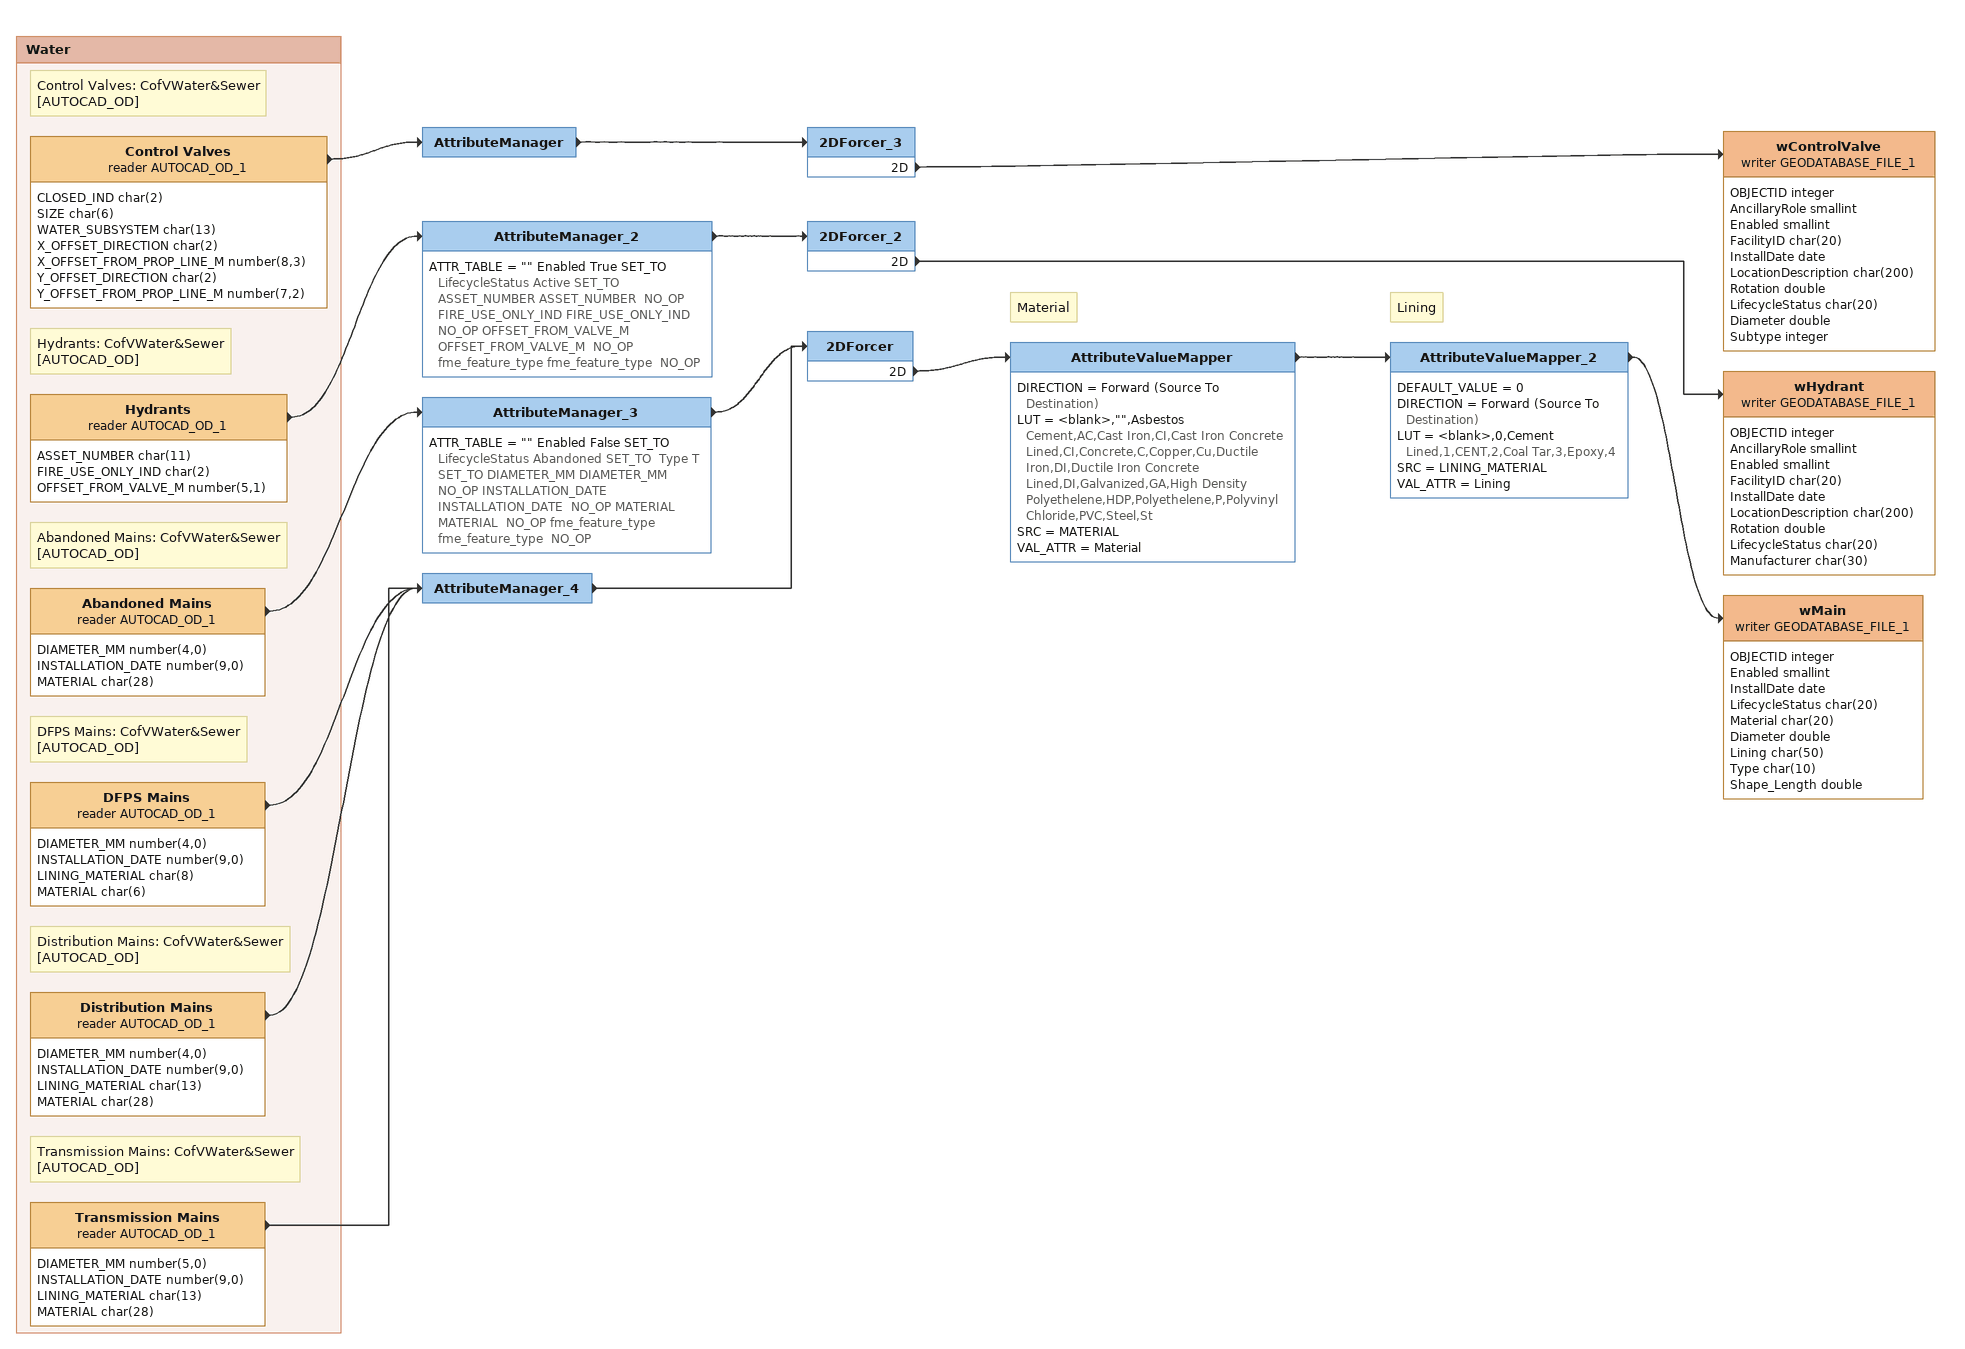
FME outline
AttributeManager
    -> 2DForcer_3
2DForcer_3
    2D -> wControlValve (writer GEODATABASE_FILE_1)
wControlValve (writer GEODATABASE_FILE_1)
    attributes: OBJECTID integer, AncillaryRole smallint, Enabled smallint, FacilityID char(20), InstallDate date, LocationDescription char(200), Rotation double, LifecycleStatus char(20), Diameter double, Subtype integer
AttributeManager_2
    ATTR_TABLE = "" Enabled True SET_TO  LifecycleStatus Active SET_TO ASSET_NUMBER ASSET_NUMBER  NO_OP FIRE_USE_ONLY_IND FIRE_USE_ONLY_IND  NO_OP OFFSET_FROM_VALVE_M OFFSET_FROM_VALVE_M  NO_OP fme_feature_type fme_feature_type  NO_OP
    -> 2DForcer_2
2DForcer_2
    2D -> wHydrant (writer GEODATABASE_FILE_1)
wHydrant (writer GEODATABASE_FILE_1)
    attributes: OBJECTID integer, AncillaryRole smallint, Enabled smallint, FacilityID char(20), InstallDate date, LocationDescription char(200), Rotation double, LifecycleStatus char(20), Manufacturer char(30)
AttributeManager_3
    ATTR_TABLE = "" Enabled False SET_TO  LifecycleStatus Abandoned SET_TO  Type T SET_TO DIAMETER_MM DIAMETER_MM  NO_OP INSTALLATION_DATE INSTALLATION_DATE  NO_OP MATERIAL MATERIAL  NO_OP fme_feature_type fme_feature_type  NO_OP
    -> 2DForcer
AttributeManager_4
    -> 2DForcer
2DForcer
    2D -> AttributeValueMapper
Note: Material
AttributeValueMapper
    DIRECTION = Forward (Source To Destination)
    LUT = <blank>,"",Asbestos Cement,AC,Cast Iron,CI,Cast Iron Concrete Lined,CI,Concrete,C,Copper,Cu,Ductile Iron,DI,Ductile Iron Concrete Lined,DI,Galvanized,GA,High Density Polyethelene,HDP,Polyethelene,P,Polyvinyl Chloride,PVC,Steel,St
    SRC = MATERIAL
    VAL_ATTR = Material
    -> AttributeValueMapper_2
Note: Lining
AttributeValueMapper_2
    DEFAULT_VALUE = 0
    DIRECTION = Forward (Source To Destination)
    LUT = <blank>,0,Cement Lined,1,CENT,2,Coal Tar,3,Epoxy,4
    SRC = LINING_MATERIAL
    VAL_ATTR = Lining
    -> wMain (writer GEODATABASE_FILE_1)
wMain (writer GEODATABASE_FILE_1)
    attributes: OBJECTID integer, Enabled smallint, InstallDate date, LifecycleStatus char(20), Material char(20), Diameter double, Lining char(50), Type char(10), Shape_Length double

Bookmark: Water
Note: Control Valves: CofVWater&Sewer [AUTOCAD_OD]
Control Valves (reader AUTOCAD_OD_1)
    attributes: CLOSED_IND char(2), SIZE char(6), WATER_SUBSYSTEM char(13), X_OFFSET_DIRECTION char(2), X_OFFSET_FROM_PROP_LINE_M number(8,3), Y_OFFSET_DIRECTION char(2), Y_OFFSET_FROM_PROP_LINE_M number(7,2)
    -> AttributeManager
Note: Hydrants: CofVWater&Sewer [AUTOCAD_OD]
Hydrants (reader AUTOCAD_OD_1)
    attributes: ASSET_NUMBER char(11), FIRE_USE_ONLY_IND char(2), OFFSET_FROM_VALVE_M number(5,1)
    -> AttributeManager_2
Note: Abandoned Mains: CofVWater&Sewer [AUTOCAD_OD]
Abandoned Mains (reader AUTOCAD_OD_1)
    attributes: DIAMETER_MM number(4,0), INSTALLATION_DATE number(9,0), MATERIAL char(28)
    -> AttributeManager_3
Note: DFPS Mains: CofVWater&Sewer [AUTOCAD_OD]
DFPS Mains (reader AUTOCAD_OD_1)
    attributes: DIAMETER_MM number(4,0), INSTALLATION_DATE number(9,0), LINING_MATERIAL char(8), MATERIAL char(6)
    -> AttributeManager_4
Note: Distribution Mains: CofVWater&Sewer [AUTOCAD_OD]
Distribution Mains (reader AUTOCAD_OD_1)
    attributes: DIAMETER_MM number(4,0), INSTALLATION_DATE number(9,0), LINING_MATERIAL char(13), MATERIAL char(28)
    -> AttributeManager_4
Note: Transmission Mains: CofVWater&Sewer [AUTOCAD_OD]
Transmission Mains (reader AUTOCAD_OD_1)
    attributes: DIAMETER_MM number(5,0), INSTALLATION_DATE number(9,0), LINING_MATERIAL char(13), MATERIAL char(28)
    -> AttributeManager_4
